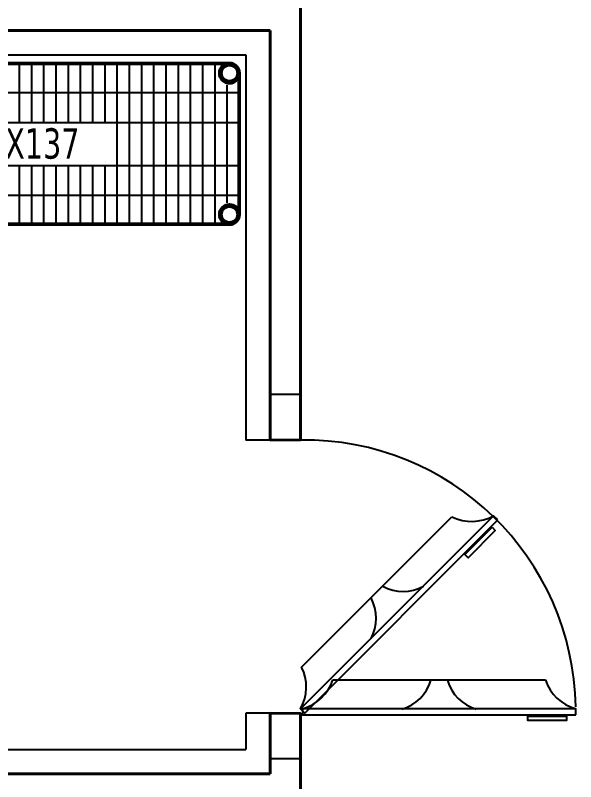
# Model space of a CAD drawing. Header units: centimetres. Extents: x 10321 to 11473, y 9141 to 13369.
# Drawn here: x 10747.5 to 10932.2, y 12858 to 13110.6 of the extents above; entities that cross this region are included whole.
import ezdxf
from ezdxf.lldxf.tags import DXFTag

# ---------------------------------------------------------------- set-up
doc = ezdxf.new("R2010")
doc.units = ezdxf.units.CM
for name, color, linetype, lineweight in [('continious', 7, 'Continuous', 50), ('continious2', 253, 'Continuous', 25), ('DUVAR', 1, 'Continuous', 40)]:
    doc.layers.add(name, color=color, linetype=linetype, lineweight=lineweight)
for name, color, linetype in [('Kıtc-002 Çizgi', 7, 'Continuous'), ('Kıtc-034 Soğuk Oda', 1, 'Continuous'), ('SOĞUK ODA PANELİ', 50, 'Continuous')]:
    doc.layers.add(name, color=color, linetype=linetype)
doc.styles.add('STYLE1', font='tahoma.ttf', dxfattribs={"height": 18})
tags = doc.linetypes.add('DASHED', pattern=[0.75, 0.5, -0.25]).pattern_tags.tags
tags[6:7] = [DXFTag(74, 4), DXFTag(75, 0), DXFTag(340, '0'), DXFTag(46, 1.0), DXFTag(50, 0.0), DXFTag(44, 0.0), DXFTag(45, 0.0)]
tags[4:5] = [DXFTag(74, 4), DXFTag(75, 0), DXFTag(340, '0'), DXFTag(46, 1.0), DXFTag(50, 0.0), DXFTag(44, 0.0), DXFTag(45, 0.0)]

# ---------------------------------------------------------------- blocks, each defined once
blk = doc.blocks.new('A$C60E3056A')
at = {"layer": 'Kıtc-034 Soğuk Oda', "color": 3}
blk.add_line((13.32, 80.05), (13.32, 9.95), dxfattribs=at)
for points in [[(1.83, 0), (3.83, 0), (3.83, 90), (1.83, 90)], [(1.44, 3.03), (0, 3.03), (0, 15.75), (1.44, 15.75)]]:
    blk.add_lwpolyline(points, close=True, dxfattribs=at)
for centre, radius, start, end in [((17.93, 93.95), 14.65, 195.6381, 251.6489), ((17.17, 61.16), 14, 196.3254, 253.6365), ((17.17, 28.84), 14, 106.3635, 163.6746), ((17.93, -3.95), 14.65, 108.3511, 164.3619)]:
    blk.add_arc(centre, radius, start, end, dxfattribs=at)
blk = doc.blocks.new('A$C4A7C2E03')
at = {"layer": 'Kıtc-034 Soğuk Oda', "color": 254}
blk.add_line((80.05, 0), (9.95, 0), dxfattribs=at)
for points in [[(3.03, 11.89), (3.03, 13.32), (15.75, 13.32), (15.75, 11.89)], [(0, 11.49), (0, 9.49), (90, 9.49), (90, 11.49)]]:
    blk.add_lwpolyline(points, close=True, dxfattribs=at)
for centre, radius, start, end in [((-3.95, -4.61), 14.65, 18.3511, 74.3619), ((28.84, -3.84), 14, 16.3635, 73.6746), ((61.16, -3.84), 14, 106.3254, 163.6365), ((93.95, -4.61), 14.65, 105.6381, 161.6489)]:
    blk.add_arc(centre, radius, start, end, dxfattribs=at)
blk = doc.blocks.new('A$C65962AFD')
at = {"color": 3}
blk.add_wipeout([(90.69, 105), (90.69, 15), (100.69, 15), (100.69, 105)], dxfattribs=at).dxf.layer = 'Kıtc-034 Soğuk Oda'
at = {"layer": 'Kıtc-002 Çizgi', "color": 254, "linetype": 'DASHED'}
blk.add_arc((89.46, 104.46), 89.47, 180.9342, 270.7837, dxfattribs=at)
at = {"layer": 'Kıtc-034 Soğuk Oda'}
for points in [[(100.69, 105), (100.69, 120), (90.69, 120), (90.69, 105)], [(100.69, 0), (100.69, 15), (90.69, 15), (90.69, 0)]]:
    blk.add_lwpolyline(points, close=True, dxfattribs=at)
at = {"layer": 'Kıtc-002 Çizgi'}
blk.add_blockref('A$C4A7C2E03', (0, 94.09), dxfattribs=at)
at = {"layer": 'Kıtc-002 Çizgi', "rotation": 315}
blk.add_blockref('A$C60E3056A', (24.34, 42.65), dxfattribs=at)
blk = doc.blocks.new('A$C0B025A11')
for p, q in [((133.8, 53), (3.2, 53)), ((0, 49.79), (0, 3.2)), ((137, 49.79), (137, 3.2)), ((133.8, 0), (3.2, 0))]:
    blk.add_line(p, q)
for centre in [(3.2, 49.8), (133.8, 49.8), (3.2, 3.2), (133.8, 3.2)]:
    blk.add_circle(centre, 3.2)
at = {"layer": 'continious2'}
for p, q in [((8.05, 53), (8.05, 0)), ((12.08, 53), (12.08, 0)), ((16.11, 53), (16.11, 0)), ((20.14, 53), (20.14, 0)), ((24.17, 53), (24.17, 0)), ((28.2, 53), (28.2, 0)), ((32.23, 53), (32.23, 0)), ((36.26, 53), (36.26, 0)), ((40.29, 53), (40.29, 0)), ((44.32, 53), (44.32, 33.58)), ((48.35, 53), (48.35, 33.58)), ((52.38, 53), (52.38, 33.58)), ((56.41, 53), (56.41, 33.58)), ((60.44, 53), (60.44, 33.58)), ((64.47, 53), (64.47, 33.58)), ((68.5, 53), (68.5, 33.58)), ((72.53, 53), (72.53, 33.58)), ((76.56, 53), (76.56, 33.58)), ((80.59, 53), (80.59, 33.58)), ((84.62, 53), (84.62, 33.58)), ((88.65, 53), (88.65, 33.58)), ((92.68, 53), (92.68, 33.58)), ((96.71, 53), (96.71, 0)), ((100.74, 53), (100.74, 0)), ((104.77, 53), (104.77, 0)), ((108.8, 53), (108.8, 0)), ((112.83, 53), (112.83, 0)), ((116.86, 53), (116.86, 0)), ((120.89, 53), (120.89, 0)), ((124.92, 53), (124.92, 0)), ((128.95, 53), (128.95, 0)), ((4.02, 45.9), (4.02, 7.09)), ((132.98, 45.9), (132.98, 7.09)), ((0, 43.43), (137, 43.43)), ((0, 33.58), (137, 33.58)), ((0, 19.41), (137, 19.41)), ((44.32, 19.41), (44.32, 0)), ((48.35, 19.41), (48.35, 0)), ((52.38, 19.41), (52.38, 0)), ((56.41, 19.41), (56.41, 0)), ((60.44, 19.41), (60.44, 0)), ((64.47, 19.41), (64.47, 0)), ((68.5, 19.41), (68.5, 0)), ((72.53, 19.41), (72.53, 0)), ((76.56, 19.41), (76.56, 0)), ((80.59, 19.41), (80.59, 0)), ((84.62, 19.41), (84.62, 0)), ((88.65, 19.41), (88.65, 0)), ((92.68, 19.41), (92.68, 0)), ((0, 9.57), (137, 9.57))]:
    blk.add_line(p, q, dxfattribs=at)
for centre in [(3.2, 49.8), (133.8, 49.8), (3.2, 3.2), (133.8, 3.2)]:
    blk.add_circle(centre, 2.5, dxfattribs=at)
at = {"style": 'STYLE1', "width": 0.8}
blk.add_text('53X137', height=10, dxfattribs=at).set_placement((47.88, 21.63))

msp = doc.modelspace()

# ---------------------------------------------------------------- linework, layer by layer
at = {"layer": 'DUVAR', "color": 5}
for p, q in [((10841.49, 13135.61), (10841.49, 12970.61)), ((10331.49, 13105.61), (10831.49, 13105.61)), ((10831.49, 13105.61), (10831.49, 12970.61)), ((10831.49, 12970.61), (10841.49, 12970.61)), ((10831.49, 12860.61), (10831.49, 12880.61)), ((10831.49, 12880.61), (10841.49, 12880.61)), ((10831.49, 12880.61), (10831.49, 12860.61)), ((10841.49, 12880.61), (10841.49, 12715.61)), ((10331.49, 12860.61), (10831.49, 12860.61))]:
    msp.add_line(p, q, dxfattribs=at)
at = {"layer": 'SOĞUK ODA PANELİ'}
for p, q in [((10543.49, 13097.61), (10823.49, 13097.61)), ((10823.49, 13097.61), (10823.49, 12970.61)), ((10831.49, 12970.61), (10823.49, 12970.61)), ((10831.49, 12880.61), (10823.49, 12880.61)), ((10823.49, 12880.61), (10823.49, 12868.61)), ((10543.49, 12868.61), (10823.49, 12868.61))]:
    msp.add_line(p, q, dxfattribs=at)

# ---------------------------------------------------------------- block references
at = {"layer": 'continious', "lineweight": -2}
msp.add_blockref('A$C0B025A11', (10684.27, 13041.74), dxfattribs=at)

# ---------------------------------------------------------------- next in the draw order: block references
at = {"layer": 'Kıtc-034 Soğuk Oda', "rotation": 180.0001398208479}
msp.add_blockref('A$C65962AFD', (10932.18, 12985.61), dxfattribs=at)

doc.saveas('drawing.dxf')
